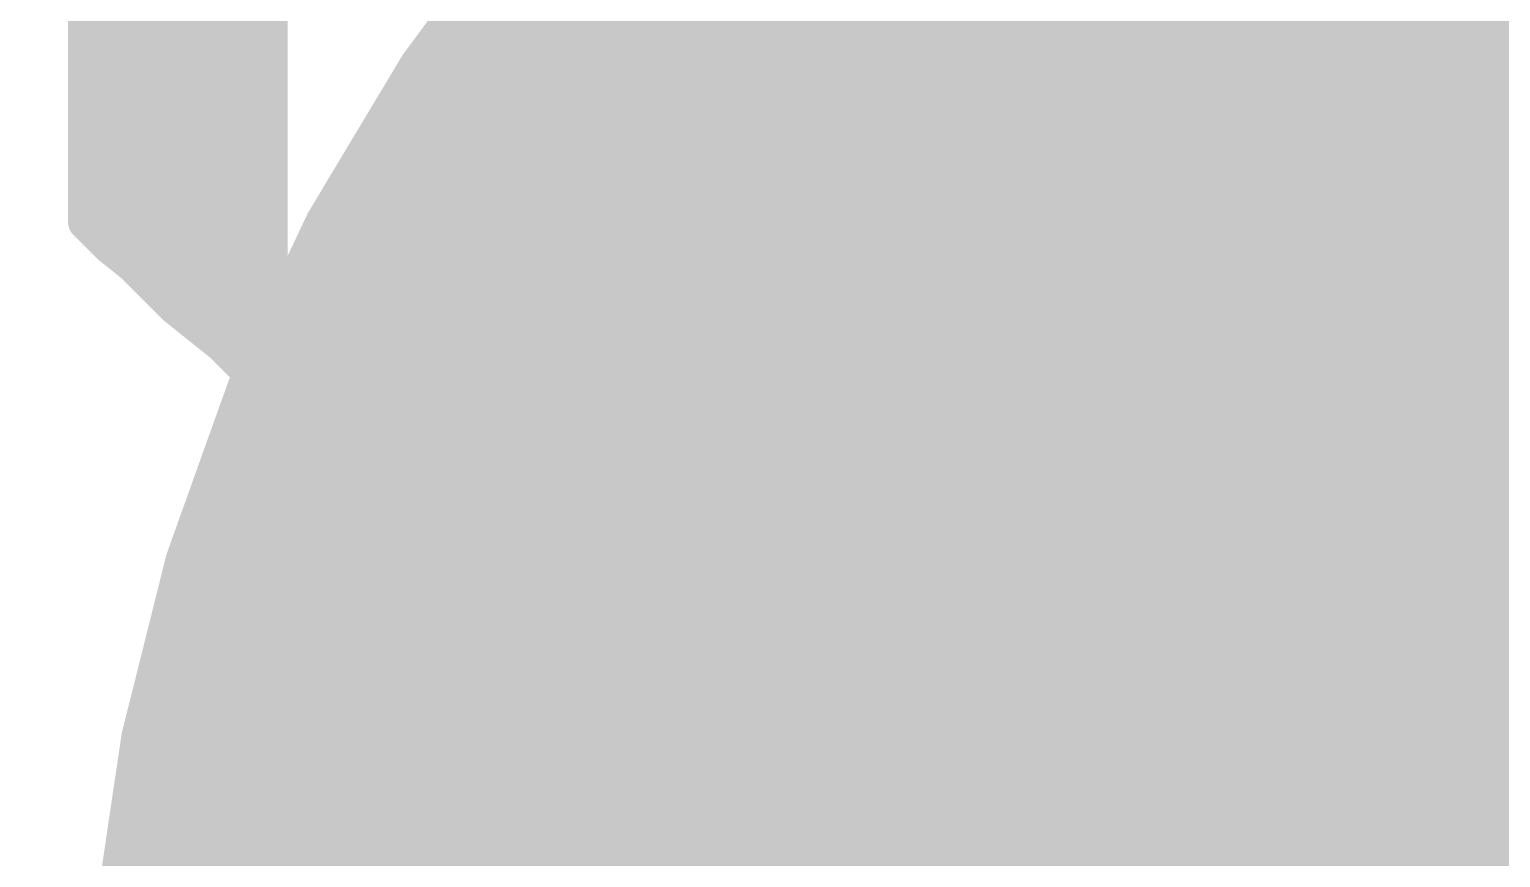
# Model space of a CAD drawing. Extents: x -31.8 to 54.9, y -9.4 to 30.
# Drawn here: x 8.581 to 11.706, y 20.455 to 22.215 of the extents above; entities that cross this region are included whole.
import ezdxf

# ---------------------------------------------------------------- set-up
doc = ezdxf.new("R2010")
doc.units = 0
for name, color, linetype in [('1', 12, 'CONTINUOUS'), ('16', 132, 'CONTINUOUS'), ('21', 253, 'CONTINUOUS'), ('40', 132, 'CONTINUOUS'), ('51', 253, 'CONTINUOUS'), ('52', 253, 'CONTINUOUS')]:
    doc.layers.add(name, color=color, linetype=linetype)

# ---------------------------------------------------------------- blocks, each defined once
blk = doc.blocks.new('PIE')
at = {"const_width": 0.5}
blk.add_lwpolyline([(0, -0.25, 1), (0, 0.25, 1), (0, -0.25)], format="xyb", dxfattribs=at)
blk = doc.blocks.new('RECT')
blk.add_solid([(-0.5, -0.5), (0.5, -0.5), (-0.5, 0.5), (0.5, 0.5)])

msp = doc.modelspace()

# ---------------------------------------------------------------- linework, layer by layer
at = {"layer": '21'}
for points, const_width in [([(8.701, 21.805), (8.701, 23.645)], 0.0762), ([(9.091, 22.475), (9.091, 21.455)], 0.0762), ([(8.701, 22.2504), (9.091, 22.2504)], 0.0762), ([(8.701, 22.1742), (9.091, 22.1742)], 0.0762), ([(8.701, 22.098), (9.091, 22.098)], 0.0762), ([(8.701, 22.0218), (9.091, 22.0218)], 0.0762), ([(8.701, 21.9456), (9.091, 21.9456)], 0.0762), ([(8.701, 21.8694), (9.091, 21.8694)], 0.0762), ([(8.751, 21.755), (8.701, 21.805)], 0.0762), ([(8.7128, 21.7932), (9.091, 21.7932)], 0.0762), ([(8.801, 21.715), (8.751, 21.755)], 0.0762), ([(8.7985, 21.717), (9.091, 21.717)], 0.0762), ([(8.891, 21.625), (8.801, 21.715)], 0.0762), ([(11.16, 21.59), (14.24, 21.59)], 0.2032), ([(8.8752, 21.6408), (9.091, 21.6408)], 0.0762), ([(8.991, 21.545), (8.891, 21.625)], 0.0762), ([(8.9665, 21.5646), (9.091, 21.5646)], 0.0762), ([(9.041, 21.495), (8.991, 21.545)], 0.0762), ([(9.091, 21.455), (9.041, 21.495)], 0.0762), ([(9.0493, 21.4884), (9.091, 21.4884)], 0.0762)]:
    msp.add_lwpolyline(points, dxfattribs=dict(at, const_width=const_width))
for points, const_width in [([(8.701, 22.2695, 1), (8.701, 22.2314)], 0.0381), ([(9.091, 22.2314, 1), (9.091, 22.2695)], 0.0381), ([(8.701, 22.1933, 1), (8.701, 22.1552)], 0.0381), ([(9.091, 22.1552, 1), (9.091, 22.1933)], 0.0381), ([(8.701, 22.1171, 1), (8.701, 22.079)], 0.0381), ([(9.091, 22.079, 1), (9.091, 22.1171)], 0.0381), ([(8.701, 22.0409, 1), (8.701, 22.0028)], 0.0381), ([(9.091, 22.0028, 1), (9.091, 22.0409)], 0.0381), ([(8.701, 21.9647, 1), (8.701, 21.9266)], 0.0381), ([(9.091, 21.9266, 1), (9.091, 21.9647)], 0.0381), ([(8.701, 21.8885, 1), (8.701, 21.8504)], 0.0381), ([(9.091, 21.8504, 1), (9.091, 21.8885)], 0.0381), ([(8.7145, 21.8185, 1), (8.6875, 21.7915)], 0.0381), ([(8.682, 21.805, 1), (8.7201, 21.805)], 0.0381), ([(8.7128, 21.8123, 1), (8.7128, 21.7742)], 0.0381), ([(9.091, 21.7742, 1), (9.091, 21.8123)], 0.0381), ([(8.7629, 21.7699, 1), (8.7391, 21.7401)], 0.0381), ([(8.7375, 21.7415, 1), (8.7645, 21.7685)], 0.0381), ([(8.7985, 21.7361, 1), (8.7985, 21.698)], 0.0381), ([(8.8145, 21.7285, 1), (8.7875, 21.7015)], 0.0381), ([(9.091, 21.698, 1), (9.091, 21.7361)], 0.0381), ([(8.7891, 21.7001, 1), (8.8129, 21.7299)], 0.0381), ([(11.16, 21.6408, 1), (11.16, 21.5392)], 0.1016), ([(8.8752, 21.6599, 1), (8.8752, 21.6218)], 0.0381), ([(8.9029, 21.6399, 1), (8.8791, 21.6101)], 0.0381), ([(9.091, 21.6218, 1), (9.091, 21.6599)], 0.0381), ([(8.8775, 21.6115, 1), (8.9045, 21.6385)], 0.0381), ([(8.9665, 21.5837, 1), (8.9665, 21.5456)], 0.0381), ([(9.091, 21.5456, 1), (9.091, 21.5837)], 0.0381), ([(9.0045, 21.5585, 1), (8.9775, 21.5315)], 0.0381), ([(8.9791, 21.5301, 1), (9.0029, 21.5599)], 0.0381), ([(9.0529, 21.5099, 1), (9.0291, 21.4801)], 0.0381), ([(9.0275, 21.4815, 1), (9.0545, 21.5085)], 0.0381), ([(9.0493, 21.5075, 1), (9.0493, 21.4694)], 0.0381), ([(9.091, 21.4694, 1), (9.091, 21.5075)], 0.0381), ([(9.072, 21.455, 1), (9.1101, 21.455)], 0.0381), ([(9.0791, 21.4401, 1), (9.1029, 21.4699)], 0.0381)]:
    msp.add_lwpolyline(points, format="xyb", dxfattribs=dict(at, const_width=const_width))
at = {"layer": '40', "const_width": 0.127}
msp.add_lwpolyline([(12.7, 13.939, 1), (12.7, 25.939, 1), (12.7, 13.939)], format="xyb", dxfattribs=at)
at = {"layer": '51', "const_width": 0.2032}
msp.add_lwpolyline([(10.16, 20.59), (11.16, 21.59)], dxfattribs=at)
at = {"layer": '51', "const_width": 0.1016}
for points in [[(11.1959, 21.5541, 1), (11.1241, 21.6259)], [(10.1241, 20.6259, 1), (10.1959, 20.5541)]]:
    msp.add_lwpolyline(points, format="xyb", dxfattribs=at)
at = {"layer": '52', "const_width": 0.127}
msp.add_lwpolyline([(12.7, 13.939, 1), (12.7, 25.939, 1), (12.7, 13.939)], format="xyb", dxfattribs=at)

# ---------------------------------------------------------------- block references
at = {"layer": '1', "xscale": 0.762, "yscale": 1.524, "rotation": 270}
msp.add_blockref('RECT', (9.906, 20.955), dxfattribs=at)
at = {"layer": '16', "xscale": 8, "yscale": 8}
msp.add_blockref('PIE', (12.7, 19.939), dxfattribs=at)

doc.saveas('drawing.dxf')
